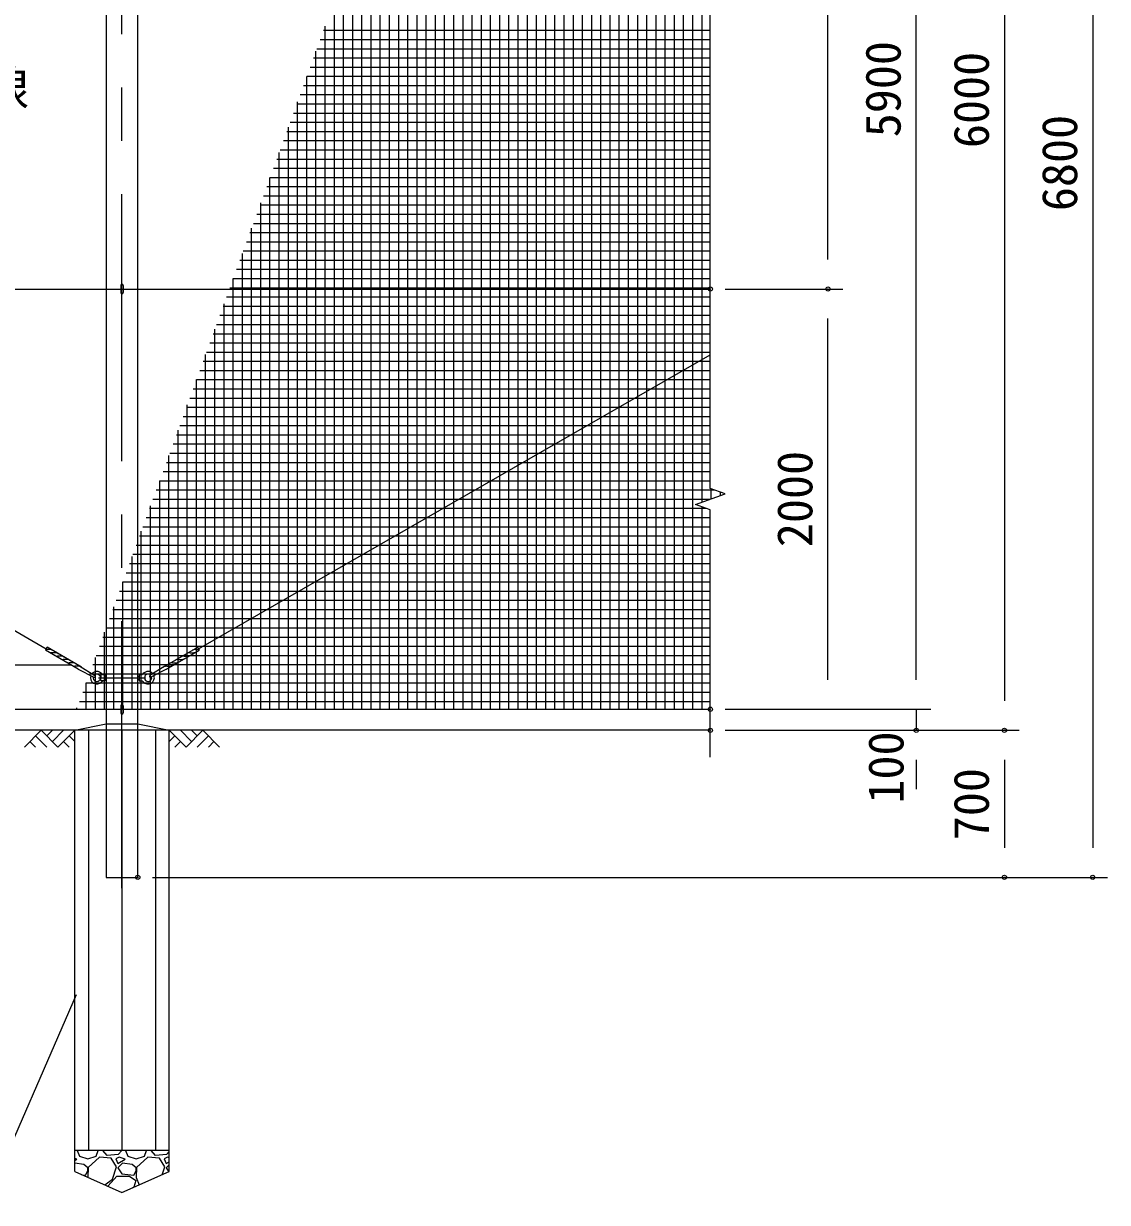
# Model space of a CAD drawing. Units: millimetres, scale not verified. Extents: x -14699 to 14701, y -10394 to 10396.
# Drawn here: x -2111 to 3047, y -2804 to 2807 of the extents above; entities that cross this region are included whole.
import ezdxf
from ezdxf.enums import TextEntityAlignment as Align

# ---------------------------------------------------------------- set-up
doc = ezdxf.new("R2010")
doc.units = ezdxf.units.MM
doc.header["$LTSCALE"] = 40
doc.header["$PDMODE"] = 32
doc.header["$PDSIZE"] = 20
doc.linetypes.add('USER1', pattern=[50.8, 31.75, -6.35, 6.35, -6.35])
for name, color, linetype, lineweight in [('0-1_D-STR1', 1, 'Continuous', 25), ('0-2_D-BMK', 2, 'USER1', 13), ('0-3_D-STR3', 3, 'Continuous', 13), ('0-4_D-BGD', 7, 'Continuous', 25), ('0-5_D-STR4', 7, 'Continuous', 25), ('0-6_D-DCR-HCH', 7, 'Continuous', 13), ('0-7_D-STR-DIM', 7, 'Continuous', 13), ('0-A_D-STR-TXT', 7, 'Continuous', 13), ('0-B_D-STR2', 7, 'Continuous', 13)]:
    doc.layers.add(name, color=color, linetype=linetype, lineweight=lineweight)
doc.layers.add('0-9_Defpoints', color=8, linetype='Continuous')
doc.styles.add('ＭＳ ゴシック', font='')
doc.styles.get('ＭＳ ゴシック').set_extended_font_data('MS Gothic')

msp = doc.modelspace()

# ---------------------------------------------------------------- linework, layer by layer
at = {"layer": '0-1_D-STR1'}
msp.add_lwpolyline([(-1568.12, 5543.32), (-1718.12, 5543.32), (-1718.12, -1256.68), (-1568.12, -1256.68)], close=True, dxfattribs=at)
at = {"layer": '0-2_D-BMK'}
for p, q in [((-1643.12, -1307.68), (-1643.12, 5594.32)), ((-1755.62, -306.68), (-1530.62, -306.68))]:
    msp.add_line(p, q, dxfattribs=at)
at = {"layer": '0-3_D-STR3'}
for p, q in [((-10820.79, 4892.48), (-2003.81, -168.4)), ((-10861.43, 1543.32), (1156.88, 1543.32)), ((-1649.12, 1560.32), (-1649.12, 1526.32)), ((-1637.12, 1560.32), (-1637.12, 1526.32)), ((-1278.2, -168.4), (1156.88, 1229.32)), ((-1843.48, -251.21), (-1999.59, -161.6)), ((-1438.54, -251.21), (-1282.43, -161.6)), ((-1851.44, -265.09), (-2007.55, -175.48)), ((-1990.95, -171.58), (-2005.59, -171.62)), ((-1963.19, -187.51), (-1978.45, -187.55)), ((-1935.44, -203.44), (-1950.7, -203.48)), ((-1907.69, -219.37), (-1922.94, -219.41)), ((-1430.57, -265.09), (-1274.47, -175.48)), ((-1374.33, -219.37), (-1359.07, -219.41)), ((-1346.57, -203.44), (-1331.32, -203.48)), ((-1318.82, -187.51), (-1303.57, -187.55)), ((-1291.07, -171.58), (-1276.43, -171.62)), ((-1879.94, -235.3), (-1895.19, -235.34)), ((-1852.18, -251.23), (-1867.44, -251.27)), ((-1851.44, -265.09), (-1776.41, -304.12)), ((-1843.48, -251.21), (-1771.93, -296.31)), ((-1438.54, -251.21), (-1510.08, -296.31)), ((-1430.57, -265.09), (-1505.6, -304.12)), ((-1429.83, -251.23), (-1414.58, -251.27)), ((-1402.08, -235.3), (-1386.83, -235.34)), ((-1743.9, -293.18), (-1747.33, -298.68)), ((-1747.33, -298.68), (-1747.33, -314.68)), ((-1743.9, -320.18), (-1747.33, -314.68)), ((-1720.9, -291.68), (-1743.9, -293.18)), ((-1743.9, -293.18), (-1743.9, -306.68)), ((-1743.9, -320.18), (-1743.9, -306.68)), ((-1720.9, -321.68), (-1743.9, -320.18)), ((-1720.9, -291.68), (-1720.9, -321.68)), ((-1720.9, -298.68), (-1718.12, -298.68)), ((-1720.9, -314.68), (-1718.12, -314.68)), ((-1568.12, -298.68), (-1561.12, -298.68)), ((-1568.12, -314.68), (-1561.12, -314.68)), ((-1561.12, -291.68), (-1561.12, -321.68)), ((-1561.12, -291.68), (-1553.57, -292.18)), ((-1561.12, -321.68), (-1553.57, -321.19)), ((-1534.68, -298.68), (-1534.68, -314.68)), ((-1649.12, -439.68), (-1649.12, -473.68)), ((-1637.12, -439.68), (-1637.12, -473.68)), ((-10861.43, -456.68), (1156.88, -456.68))]:
    msp.add_line(p, q, dxfattribs=at)
for centre, radius, start, end in [((-1643.12, 1560.32), 6, 0, 180), ((-1643.12, 1526.32), 6, 180, 0), ((-1905.75, -224.69), 113.07, 146.08778, 154.20164), ((-1376.27, -224.69), 113.07, 25.79836, 33.91222), ((-1978.52, -157.55), 30, 240.14478, 270.14487), ((-1990.87, -201.58), 30, 57.77405, 90.14486), ((-1950.77, -173.48), 30, 240.14478, 270.14487), ((-1963.12, -217.51), 30, 57.77405, 90.14486), ((-1923.02, -189.41), 30, 240.14359, 270.14341), ((-1935.37, -233.44), 30, 57.77295, 90.14486), ((-1907.61, -249.37), 30, 57.77311, 90.14486), ((-1374.4, -249.37), 30, 89.85514, 122.22689), ((-1346.65, -233.44), 30, 89.85514, 122.22705), ((-1359, -189.41), 30, 269.85659, 299.85641), ((-1318.9, -217.51), 30, 89.85514, 122.22595), ((-1331.24, -173.48), 30, 269.85513, 299.85522), ((-1291.16, -201.58), 30, 89.83479, 122.20559), ((-1303.49, -157.55), 30, 269.85513, 299.85522), ((-1895.27, -205.34), 30, 240.14478, 270.14487), ((-1867.51, -221.27), 30, 240.14478, 270.14487), ((-1879.86, -265.3), 30, 57.77405, 90.14486), ((-1852.11, -281.23), 30, 57.77295, 90.14342), ((-1762.9, -306.68), 30, 40.33299, 140.19046), ((-1519.12, -306.68), 30, 39.80954, 139.66701), ((-1429.91, -281.23), 30, 89.85658, 122.22705), ((-1402.15, -265.3), 30, 89.85514, 122.22595), ((-1414.5, -221.27), 30, 269.85513, 299.85522), ((-1386.75, -205.34), 30, 269.85513, 299.85522), ((-1762.9, -306.68), 30, 160.09843, 319.66701), ((-1762.9, -306.68), 17.5, 165.58959, 332.79711), ((-1774.17, -300.21), 4.5, 240.14276, 60.14276), ((-1762.9, -306.68), 17.5, 27.20289, 134.69931), ((-1729.36, -278.21), 14, 220.33299, 273.7314), ((-1729.36, -335.16), 14, 86.2686, 139.66701), ((-1729.36, -335.16), 14, 86.2686, 139.66701), ((-1552.66, -278.21), 14, 266.2686, 319.66701), ((-1552.66, -335.16), 14, 40.33299, 93.7314), ((-1519.12, -306.68), 30, 220.33299, 19.90157), ((-1519.12, -306.68), 17.5, 45.30069, 152.79711), ((-1519.12, -306.68), 17.5, 207.20289, 14.41041), ((-1507.84, -300.21), 4.5, 119.85724, 299.85724), ((-1643.12, -439.68), 6, 0, 180), ((-1643.12, -473.68), 6, 180, 0)]:
    msp.add_arc(centre, radius, start, end, dxfattribs=at)
at = {"layer": '0-4_D-BGD'}
for p, q in [((1156.88, -556.68), (-12443.12, -556.68)), ((-1418.12, -2556.68), (-1868.12, -2556.68))]:
    msp.add_line(p, q, dxfattribs=at)
at = {"layer": '0-5_D-STR4'}
for p, q in [((-1868.12, -2656.68), (-1868.12, -556.68)), ((-1802.22, -556.68), (-1802.22, -2556.68)), ((-1643.12, -556.68), (-1643.12, -2556.68)), ((-1484.02, -556.68), (-1484.02, -2556.68)), ((-1418.12, -2656.68), (-1418.12, -556.68))]:
    msp.add_line(p, q, dxfattribs=at)
for points in [[(-1868.12, -556.68), (-1718.12, -526.68), (-1568.12, -526.68), (-1418.12, -556.68)], [(-1868.12, -2656.68), (-1643.12, -2756.68), (-1418.12, -2656.68)]]:
    msp.add_lwpolyline(points, dxfattribs=at)
at = {"layer": '0-6_D-DCR-HCH'}
for p, q in [((-2027.75, -556.68), (-2107.57, -636.5)), ((-2027.75, -556.68), (-1947.93, -636.5)), ((-2001.15, -583.29), (-1974.54, -556.68)), ((-1974.54, -609.9), (-1921.33, -556.68)), ((-1947.93, -636.5), (-1868.12, -556.68)), ((-1338.3, -636.5), (-1418.12, -556.68)), ((-1311.69, -609.9), (-1364.9, -556.68)), ((-1258.48, -556.68), (-1338.3, -636.5)), ((-1284.95, -583.43), (-1311.69, -556.68)), ((-1258.48, -556.68), (-1178.66, -636.5)), ((-2080.96, -609.9), (-2054.24, -636.5)), ((-2054.36, -583.29), (-2000.9, -636.5)), ((-1921.33, -609.9), (-1894.6, -636.5)), ((-1894.72, -583.29), (-1868.12, -609.78)), ((-1391.51, -583.29), (-1418.12, -609.78)), ((-1364.9, -609.9), (-1391.63, -636.5)), ((-1231.87, -583.29), (-1285.33, -636.5)), ((-1205.27, -609.9), (-1232, -636.5)), ((-1856.51, -2556.68), (-1844.71, -2584.24)), ((-1766.51, -2584.24), (-1756.66, -2556.68)), ((-1713.61, -2579.64), (-1734.65, -2556.68)), ((-1660.71, -2575.04), (-1713.61, -2579.64)), ((-1644.19, -2556.68), (-1660.7, -2575.04)), ((-1626.51, -2556.68), (-1614.71, -2584.24)), ((-1536.51, -2584.24), (-1526.66, -2556.68)), ((-1483.61, -2579.64), (-1504.65, -2556.68)), ((-1430.71, -2575.04), (-1483.61, -2579.64)), ((-1418.12, -2561.05), (-1430.7, -2575.04)), ((-1858.51, -2598.04), (-1868.12, -2594.84)), ((-1868.12, -2603.81), (-1858.5, -2598.04)), ((-1824.01, -2623.34), (-1868.12, -2616.72)), ((-1844.71, -2584.24), (-1805.61, -2595.74)), ((-1805.61, -2639.44), (-1824, -2623.34)), ((-1805.61, -2595.74), (-1766.51, -2584.24)), ((-1750.41, -2588.84), (-1803.3, -2637.14)), ((-1695.21, -2593.44), (-1750.41, -2588.84)), ((-1669.91, -2634.84), (-1695.2, -2593.44)), ((-1688.31, -2692.34), (-1669.91, -2634.84)), ((-1656.11, -2588.84), (-1672.21, -2595.74)), ((-1672.21, -2595.74), (-1663.01, -2618.74)), ((-1663.01, -2618.74), (-1628.5, -2598.04)), ((-1640.01, -2616.44), (-1663, -2639.44)), ((-1628.51, -2598.04), (-1656.1, -2588.84)), ((-1594.01, -2623.34), (-1640, -2616.44)), ((-1614.71, -2584.24), (-1575.61, -2595.74)), ((-1575.61, -2639.44), (-1594, -2623.34)), ((-1575.61, -2595.74), (-1536.51, -2584.24)), ((-1520.41, -2588.84), (-1573.3, -2637.14)), ((-1465.21, -2593.44), (-1520.41, -2588.84)), ((-1439.91, -2634.84), (-1465.2, -2593.44)), ((-1451.67, -2671.6), (-1439.91, -2634.84)), ((-1426.11, -2588.84), (-1442.21, -2595.74)), ((-1442.21, -2595.74), (-1433.01, -2618.74)), ((-1433.01, -2618.74), (-1418.12, -2609.81)), ((-1418.12, -2624.55), (-1433, -2639.44)), ((-1418.12, -2591.5), (-1426.1, -2588.84)), ((-1833.8, -2671.94), (-1817.1, -2673.94)), ((-1817.11, -2673.94), (-1805.61, -2653.24)), ((-1805.61, -2653.24), (-1805.61, -2639.44)), ((-1803.31, -2637.14), (-1805.56, -2684.49)), ((-1724.67, -2720.44), (-1688.3, -2692.34)), ((-1709.01, -2724.54), (-1667.61, -2678.54)), ((-1667.61, -2678.54), (-1607.81, -2678.54)), ((-1663.01, -2639.44), (-1644.61, -2667.04)), ((-1644.61, -2667.04), (-1587.1, -2673.94)), ((-1607.81, -2678.54), (-1577.91, -2699.24)), ((-1587.11, -2673.94), (-1575.61, -2653.24)), ((-1573.31, -2637.14), (-1575.61, -2685.44)), ((-1575.61, -2653.24), (-1575.61, -2639.44)), ((-1575.61, -2685.44), (-1560.98, -2720.18)), ((-1433.01, -2639.44), (-1420.73, -2657.85)), ((-1706.75, -2728.4), (-1709, -2724.54)), ((-1587.11, -2731.44), (-1591.52, -2733.75)), ((-1577.91, -2699.24), (-1587.11, -2731.44)), ((-1642.05, -2756.21), (-1644.66, -2756))]:
    msp.add_line(p, q, dxfattribs=at)
at = {"layer": '0-7_D-STR-DIM'}
for p, q in [((2976.88, 5403.32), (2976.88, -1116.68)), ((1716.88, 1683.32), (1716.88, 5303.32)), ((2136.88, -316.68), (2136.88, 5303.32)), ((2556.88, 5303.32), (2556.88, -416.68)), ((1156.88, 594.62), (1156.88, 3442.01)), ((1226.88, 1543.32), (1786.88, 1543.32)), ((1226.88, 1543.32), (1786.88, 1543.32)), ((1716.88, -316.68), (1716.88, 1403.32)), ((1086.41, 517.66), (1227.36, 568.97)), ((1227.36, 568.97), (1156.88, 594.62)), ((1156.88, 492.01), (1086.41, 517.66)), ((1156.88, -684.28), (1156.88, 492.01)), ((2136.88, -316.68), (2136.88, -176.68)), ((1226.88, -456.68), (1786.88, -456.68)), ((1226.88, -456.68), (2206.88, -456.68)), ((1226.88, -456.68), (2206.88, -456.68)), ((2136.88, -456.68), (2136.88, -556.68)), ((1226.88, -556.68), (2206.88, -556.68)), ((1226.88, -556.68), (2626.88, -556.68)), ((1226.88, -556.68), (2626.88, -556.68)), ((2136.88, -696.68), (2136.88, -836.68)), ((2556.88, -696.68), (2556.88, -1116.68)), ((-1498.12, -1256.68), (2626.88, -1256.68)), ((-1498.12, -1256.68), (3046.88, -1256.68))]:
    msp.add_line(p, q, dxfattribs=at)
at = {"layer": '0-9_Defpoints'}
for p in [(1156.88, 1543.32), (1716.88, 1543.32), (1156.88, -456.68), (1156.88, -556.68), (2136.88, -556.68), (2556.88, -556.68), (-1568.12, -1256.68), (2556.88, -1256.68), (2976.88, -1256.68)]:
    msp.add_point(p, dxfattribs=at)
at = {"layer": '0-A_D-STR-TXT'}
for points in [[(-3798.49, -245.78), (-2161.54, -245.78), (-1882.32, -245.78)], [(-5110.16, -2803.69), (-2290.94, -2803.69), (-1860.18, -1813.73)]]:
    msp.add_lwpolyline(points, dxfattribs=at)
at = {"layer": '0-B_D-STR2'}
for p, q in [((330.06, -456.68), (330.06, 5443.32)), ((373.81, -456.68), (373.81, 5443.32)), ((417.56, -456.68), (417.56, 5443.32)), ((461.31, -456.68), (461.31, 5443.32)), ((505.06, -456.68), (505.06, 5443.32)), ((548.81, -456.68), (548.81, 5443.32)), ((592.56, -456.68), (592.56, 5443.32)), ((636.31, -456.68), (636.31, 5443.32)), ((680.06, -456.68), (680.06, 5443.32)), ((723.81, -456.68), (723.81, 5443.32)), ((767.56, -456.68), (767.56, 5443.32)), ((811.31, -456.68), (811.31, 5443.32)), ((855.06, -456.68), (855.06, 5443.32)), ((898.81, -456.68), (898.81, 5443.32)), ((942.56, -456.68), (942.56, 5443.32)), ((986.31, -456.68), (986.31, 5443.32)), ((1030.06, -456.68), (1030.06, 5443.32)), ((1073.81, -456.68), (1073.81, 5443.32)), ((286.31, -456.68), (286.31, 5439.23)), ((242.56, -456.68), (242.56, 5319.02)), ((198.81, -456.68), (198.81, 5198.82)), ((155.06, -456.68), (155.06, 5078.62)), ((111.31, -456.68), (111.31, 4958.42)), ((67.56, -456.68), (67.56, 4838.22)), ((23.81, -456.68), (23.81, 4718.01)), ((-19.94, -456.68), (-19.94, 4597.81)), ((-63.69, -456.68), (-63.69, 4477.61)), ((-107.44, -456.68), (-107.44, 4357.41)), ((-151.19, -456.68), (-151.19, 4237.2)), ((-194.94, -456.68), (-194.94, 4117)), ((-238.69, -456.68), (-238.69, 3996.8)), ((-282.44, -456.68), (-282.44, 3876.6)), ((-326.19, -456.68), (-326.19, 3756.4)), ((-369.94, -456.68), (-369.94, 3636.19)), ((-413.69, -456.68), (-413.69, 3515.99)), ((1117.56, 529), (1117.56, 3456.32)), ((-457.44, -456.68), (-457.44, 3395.79)), ((-501.19, -456.68), (-501.19, 3275.59)), ((-544.94, -456.68), (-544.94, 3155.39)), ((-588.69, -456.68), (-588.69, 3035.18)), ((-632.44, -456.68), (-632.44, 2914.98)), ((-683.56, 2774.54), (1156.88, 2774.54)), ((-676.19, -456.68), (-676.19, 2794.78)), ((-699.48, 2730.79), (1156.88, 2730.79)), ((-731.33, 2643.29), (1156.88, 2643.29)), ((-719.94, -456.68), (-719.94, 2674.58)), ((-715.4, 2687.04), (1156.88, 2687.04)), ((-747.25, 2599.54), (1156.88, 2599.54)), ((-763.69, -456.68), (-763.69, 2554.37)), ((-763.17, 2555.79), (1156.88, 2555.79)), ((-779.1, 2512.04), (1156.88, 2512.04)), ((-810.94, 2424.54), (1156.88, 2424.54)), ((-807.44, -456.68), (-807.44, 2434.17)), ((-795.02, 2468.29), (1156.88, 2468.29)), ((-826.87, 2380.79), (1156.88, 2380.79)), ((-851.19, -456.68), (-851.19, 2313.97)), ((-842.79, 2337.04), (1156.88, 2337.04)), ((-874.64, 2249.54), (1156.88, 2249.54)), ((-858.72, 2293.29), (1156.88, 2293.29)), ((-894.94, -456.68), (-894.94, 2193.77)), ((-890.56, 2205.79), (1156.88, 2205.79)), ((-906.49, 2162.04), (1156.88, 2162.04)), ((-922.41, 2118.29), (1156.88, 2118.29)), ((-954.26, 2030.79), (1156.88, 2030.79)), ((-938.69, -456.68), (-938.69, 2073.57)), ((-938.33, 2074.54), (1156.88, 2074.54)), ((-970.18, 1987.04), (1156.88, 1987.04)), ((-986.11, 1943.29), (1156.88, 1943.29)), ((-982.44, -456.68), (-982.44, 1953.36)), ((-1017.95, 1855.79), (1156.88, 1855.79)), ((-1002.03, 1899.54), (1156.88, 1899.54)), ((-1033.88, 1812.04), (1156.88, 1812.04)), ((-1026.19, -456.68), (-1026.19, 1833.16)), ((-1049.8, 1768.29), (1156.88, 1768.29)), ((-1069.94, -456.68), (-1069.94, 1712.96)), ((-1065.72, 1724.54), (1156.88, 1724.54)), ((-1097.57, 1637.04), (1156.88, 1637.04)), ((-1081.65, 1680.79), (1156.88, 1680.79)), ((-1113.69, -456.68), (-1113.69, 1592.76)), ((-1113.5, 1593.29), (1156.88, 1593.29)), ((-1129.42, 1549.54), (1156.88, 1549.54)), ((-1161.27, 1462.04), (1156.88, 1462.04)), ((-1157.44, -456.68), (-1157.44, 1472.56)), ((-1145.34, 1505.79), (1156.88, 1505.79)), ((-1177.19, 1418.29), (1156.88, 1418.29)), ((-1201.19, -456.68), (-1201.19, 1352.35)), ((-1193.11, 1374.54), (1156.88, 1374.54)), ((-1209.04, 1330.79), (1156.88, 1330.79)), ((-1240.88, 1243.29), (1156.88, 1243.29)), ((-1224.96, 1287.04), (1156.88, 1287.04)), ((-1256.81, 1199.54), (1156.88, 1199.54)), ((-1244.94, -456.68), (-1244.94, 1232.15)), ((-1272.73, 1155.79), (1156.88, 1155.79)), ((-1304.58, 1068.29), (1156.88, 1068.29)), ((-1288.69, -456.68), (-1288.69, 1111.95)), ((-1288.66, 1112.04), (1156.88, 1112.04)), ((-1320.5, 1024.54), (1156.88, 1024.54)), ((-1336.43, 980.79), (1156.88, 980.79)), ((-1332.44, -456.68), (-1332.44, 991.75)), ((-1352.35, 937.04), (1156.88, 937.04)), ((-1384.2, 849.54), (1156.88, 849.54)), ((-1376.19, -456.68), (-1376.19, 871.54)), ((-1368.27, 893.29), (1156.88, 893.29)), ((-1400.12, 805.79), (1156.88, 805.79)), ((-1419.94, -456.68), (-1419.94, 751.34)), ((-1416.05, 762.04), (1156.88, 762.04)), ((-1447.89, 674.54), (1156.88, 674.54)), ((-1431.97, 718.29), (1156.88, 718.29)), ((-1463.82, 630.79), (1156.88, 630.79)), ((-1463.69, -456.68), (-1463.69, 631.14)), ((-1479.74, 587.04), (1177.7, 587.04)), ((1161.31, 544.93), (1161.31, 593.01)), ((1205.06, 560.85), (1205.06, 577.08)), ((-1507.44, -456.68), (-1507.44, 510.94)), ((-1495.66, 543.29), (1156.82, 543.29)), ((1117.56, -456.68), (1117.56, 506.32)), ((-1527.51, 455.79), (1156.88, 455.79)), ((-1511.59, 499.54), (1136.19, 499.54)), ((-1543.44, 412.04), (1156.88, 412.04)), ((-1559.36, 368.29), (1156.88, 368.29)), ((-1551.19, -456.68), (-1551.19, 390.74)), ((-1591.21, 280.79), (1156.88, 280.79)), ((-1575.28, 324.54), (1156.88, 324.54)), ((-1607.13, 237.04), (1156.88, 237.04)), ((-1594.94, -456.68), (-1594.94, 270.53)), ((-1623.05, 193.29), (1156.88, 193.29)), ((-1638.98, 149.54), (1156.88, 149.54)), ((-1638.69, -456.68), (-1638.69, 150.33)), ((-1670.82, 62.04), (1156.88, 62.04)), ((-1654.9, 105.79), (1156.88, 105.79)), ((-1686.75, 18.29), (1156.88, 18.29)), ((-1682.44, -456.68), (-1682.44, 30.13)), ((-1702.67, -25.46), (1156.88, -25.46)), ((-1726.19, -456.68), (-1726.19, -90.07)), ((-1718.6, -69.21), (1156.88, -69.21)), ((-1750.44, -156.71), (1156.88, -156.71)), ((-1734.52, -112.96), (1156.88, -112.96)), ((-1769.94, -456.68), (-1769.94, -210.27)), ((-1766.37, -200.46), (1156.88, -200.46)), ((-1782.29, -244.21), (1156.88, -244.21)), ((-1814.14, -331.71), (1156.88, -331.71)), ((-1813.69, -456.68), (-1813.69, -330.48)), ((-1798.21, -287.96), (1156.88, -287.96)), ((-1830.06, -375.46), (1156.88, -375.46)), ((-1845.99, -419.21), (1156.88, -419.21)), ((-1857.44, -456.68), (-1857.44, -450.68))]:
    msp.add_line(p, q, dxfattribs=at)

# ---------------------------------------------------------------- texts
at = {"layer": '0-7_D-STR-DIM', "style": 'ＭＳ ゴシック'}
for s, p in [('5900', (2113.27, 2265.38)), ('6000', (2533.27, 2214.07)), ('6800', (2953.27, 1914.07)), ('2000', (1693.27, 314.94)), ('100', (2126.85, -905.68)), ('700', (2533.27, -1079.93))]:
    msp.add_text(s, height=168.3, rotation=90, dxfattribs=at).set_placement(p, align=Align.BOTTOM_LEFT)
at = {"layer": '0-A_D-STR-TXT', "style": 'ＭＳ ゴシック'}
msp.add_text('38mm めっき鋼ヨリ線', height=168.3, dxfattribs=at).set_placement((-4265.97, 2361.98), align=Align.BOTTOM_LEFT)

doc.saveas('drawing.dxf')
